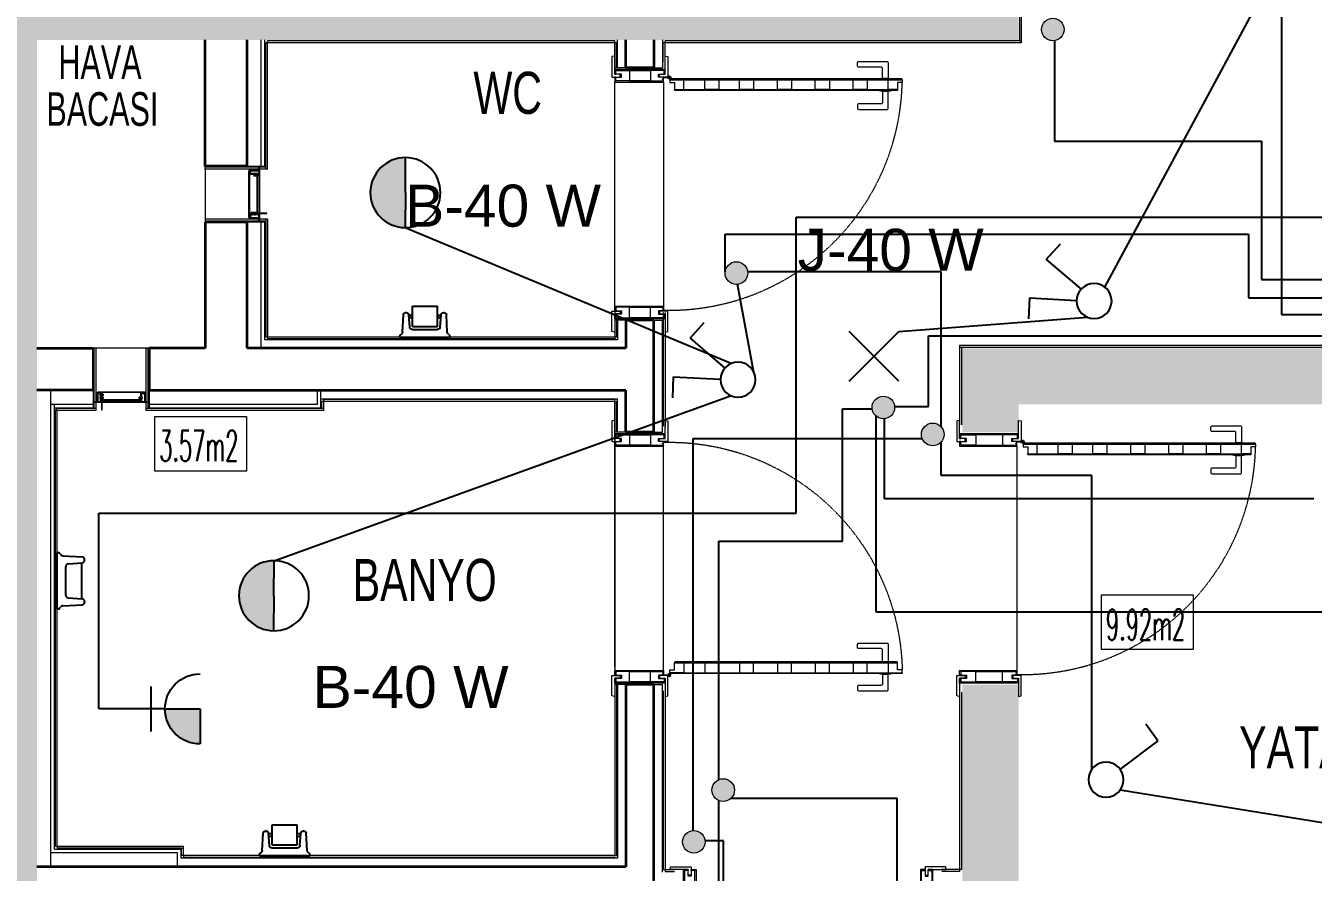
# Model space of a CAD drawing. Header units: millimetres. Extents: x -4402 to 30102, y 1696 to 6551.
# Drawn here: x 17956.3 to 18415.4, y 3978 to 4280.1 of the extents above; entities that cross this region are included whole.
import ezdxf

# ---------------------------------------------------------------- set-up
doc = ezdxf.new("R2010")
doc.units = ezdxf.units.MM
doc.linetypes.add('HIDDEN', pattern=[0.375, 0.25, -0.125])
for name, color, linetype, lineweight in [('ARMATUR', 1, 'Continuous', 20), ('D', 4, 'Continuous', 35), ('HA', 8, 'Continuous', 20), ('I', 3, 'Continuous', 18), ('KP', 1, 'Continuous', 20), ('MH', 20, 'Continuous', 20), ('P', 1, 'Continuous', 20), ('S', 6, 'Continuous', 20), ('TF', 1, 'Continuous', 20), ('YA', 3, 'Continuous', 13), ('YYM', 20, 'Continuous', 18)]:
    doc.layers.add(name, color=color, linetype=linetype, lineweight=lineweight)
for name, color, linetype in [('BOYA', 253, 'Continuous'), ('ELEKTRİK YAZI', 2, 'Continuous'), ('LİNYE', 4, 'Continuous'), ('SEMBOL', 1, 'Continuous'), ('VTCONT', 1, 'Continuous')]:
    doc.layers.add(name, color=color, linetype=linetype)
doc.layers.get('TF').off()
doc.styles.add('1', font='arial.ttf', dxfattribs={"height": 18})
doc.styles.add('SIMPLEX', font='SIMPLEX.SHX', dxfattribs={"width": 0.65, "height": 10})
doc.styles.get("Standard").update_dxf_attribs({"font": 'arial.ttf'})

# ---------------------------------------------------------------- blocks, each defined once
blk = doc.blocks.new('KP-90-3')
at = {"layer": 'KP'}
for p, q in [((9.67, -3.4), (12.18, -3.4)), ((11.5, -4.05), (11.5, -2.72)), ((86.8, -3.83), (90.3, -3.83)), ((87.55, -3.68), (89.55, -3.68)), ((86.8, -8.11), (90.3, -8.11)), ((87.55, -8.26), (89.55, -8.26))]:
    blk.add_line(p, q, dxfattribs=at)
at = {"layer": 'KP', "ltscale": 3}
blk.add_line((9.38, -5), (9.38, -85), dxfattribs=at)
at = {"layer": 'KP', "color": 1, "ltscale": 3}
for points in [[(-11, -3.25), (-9.1, -3.25, 0.414214), (-9, -3.15), (-9, -2.35, 0.414214), (-9.1, -2.25), (-10.9, -2.25, -0.414214), (-11, -2.15), (-11, 4.14, 0.453592), (-11.11, 4.23), (-11.91, 4.06, 0.375902), (-12, 3.96), (-12, -3.15, 0.414214), (-11.9, -3.25), (-11, -3.25)], [(10, -3.25), (8.1, -3.25, -0.414214), (8, -3.15), (8, -2.35, -0.414214), (8.1, -2.25), (9.9, -2.25, 0.414214), (10, -2.15), (10, 4.14, -0.453592), (10.11, 4.23), (10.91, 4.06, -0.375902), (11, 3.96), (11, -3.15, -0.414214), (10.9, -3.25), (10, -3.25)], [(-11, -86.75), (-9.1, -86.75, -0.414214), (-9, -86.85), (-9, -87.65, -0.414214), (-9.1, -87.75), (-10.9, -87.75, 0.414214), (-11, -87.85), (-11, -94.14, -0.453592), (-11.11, -94.23), (-11.91, -94.06, -0.375902), (-12, -93.96), (-12, -86.85, -0.414214), (-11.9, -86.75), (-11, -86.75)], [(10, -86.75), (8.1, -86.75, 0.414214), (8, -86.85), (8, -87.65, 0.414214), (8.1, -87.75), (9.9, -87.75, -0.414214), (10, -87.85), (10, -94.14, 0.453592), (10.11, -94.23), (10.91, -94.06, 0.375902), (11, -93.96), (11, -86.85, 0.414214), (10.9, -86.75), (10, -86.75)]]:
    blk.add_lwpolyline(points, format="xyb", dxfattribs=at)
at = {"layer": 'KP'}
for points in [[(87.55, -3.68), (87.55, -0.2, 0.414214), (87.05, 0.3), (79.05, 0.3, -0.414214), (78.55, 0.8), (78.55, 1.79, -0.410092), (79.05, 2.3), (89.05, 2.3, -0.414214), (89.55, 1.8), (89.55, -3.68)], [(90.75, -3.9), (90.75, -3.88, 0.414214), (90.7, -3.83), (86.4, -3.83, 0.414214), (86.35, -3.88), (86.35, -3.9)], [(87.55, -8.26), (87.55, -12.3, -0.414214), (87.05, -12.8), (79.05, -12.8, 0.414214), (78.55, -13.3), (78.55, -14.29, 0.410092), (79.05, -14.8), (89.05, -14.8, 0.414214), (89.55, -14.3), (89.55, -8.26)], [(90.75, -8.04), (90.75, -8.06, -0.414214), (90.7, -8.11), (86.4, -8.11, -0.414214), (86.35, -8.06), (86.35, -8.04)]]:
    blk.add_lwpolyline(points, format="xyb", dxfattribs=at)
at = {"layer": 'KP', "ltscale": 3}
for points in [[(9.6, -2.2), (10, -2.2), (10, -0.5), (-11, -0.5), (-11, -2.2), (-10.6, -2.2)], [(-10.6, -3.3), (-11, -3.3), (-11, -5), (9.38, -5), (9.38, -4.6)], [(-10.6, -2.2), (-10.6, -0.9), (-5.25, -0.9), (-5.25, -4.6), (-10.6, -4.6), (-10.6, -4.1), (-10.6, -4.1), (-10.6, -3.9), (-10.6, -3.9), (-10.6, -3.3), (-8.6, -3.3), (-8.6, -2.2), (-10.6, -2.2)], [(4.25, -0.9), (-5.25, -0.9), (-5.25, -4.6), (4.25, -4.6)], [(9.6, -2.2), (9.6, -0.9), (4.25, -0.9), (4.25, -4.6), (9.38, -4.6), (9.38, -4.1), (9.08, -4.1), (9.08, -3.9), (9.38, -3.9), (9.38, -3.3), (7.6, -3.3), (7.6, -2.2), (9.6, -2.2)], [(11.65, -4.22), (11.65, -5.22), (13.3, -5.22), (13.3, -7.72), (16.65, -7.72), (16.65, -4.22), (11.65, -4.22), (11.65, -5.22)], [(94.55, -4.22), (94.55, -5.22), (92.9, -5.22), (92.9, -7.72), (89.55, -7.72), (89.55, -4.22), (94.55, -4.22), (94.55, -5.22)], [(-10.6, -86.7), (-11, -86.7), (-11, -85), (9.38, -85), (9.38, -85.4)], [(-10.6, -87.8), (-10.6, -89.1), (-5.25, -89.1), (-5.25, -85.4), (-10.6, -85.4), (-10.6, -85.9), (-10.6, -85.9), (-10.6, -86.1), (-10.6, -86.1), (-10.6, -86.7), (-8.6, -86.7), (-8.6, -87.8), (-10.6, -87.8)], [(4.25, -89.1), (-5.25, -89.1), (-5.25, -85.4), (4.25, -85.4)], [(9.6, -87.8), (9.6, -89.1), (4.25, -89.1), (4.25, -85.4), (9.38, -85.4), (9.38, -85.9), (9.08, -85.9), (9.08, -86.1), (9.38, -86.1), (9.38, -86.7), (7.6, -86.7), (7.6, -87.8), (9.6, -87.8)], [(9.6, -87.8), (10, -87.8), (10, -89.5), (-11, -89.5), (-11, -87.8), (-10.6, -87.8)]]:
    blk.add_lwpolyline(points, dxfattribs=at)
for points in [[(94.55, -4.22), (94.55, -4.1, 0.414214), (94.35, -3.9), (11.9, -3.9, 0.414214), (11.65, -4.15), (11.65, -4.22)], [(92.9, -7.72), (92.9, -7.84, -0.414214), (92.7, -8.04), (13.55, -8.04, -0.414214), (13.3, -7.79), (13.3, -7.72)]]:
    blk.add_lwpolyline(points, format="xyb", close=True, dxfattribs=at)
for points in [[(24.15, -4.22), (29.15, -4.22), (29.15, -7.72), (24.15, -7.72)], [(36.55, -4.22), (41.55, -4.22), (41.55, -7.72), (36.55, -7.72)], [(50.05, -4.22), (55.05, -4.22), (55.05, -7.72), (50.05, -7.72)], [(63.55, -4.22), (68.55, -4.22), (68.55, -7.72), (63.55, -7.72)], [(77.05, -4.22), (82.05, -4.22), (82.05, -7.72), (77.05, -7.72)]]:
    blk.add_lwpolyline(points, close=True, dxfattribs=at)
at = {"layer": 'KP'}
for points in [[(87.55, -3.68), (87.25, -3.83)], [(89.55, -3.68), (89.85, -3.83)], [(87.55, -8.26), (87.25, -8.11)], [(89.55, -8.26), (89.85, -8.11)]]:
    blk.add_lwpolyline(points, dxfattribs=at)
for radius in [0.5, 0.42]:
    blk.add_circle((11.5, -3.4), radius, dxfattribs=at)
at = {"layer": 'KP', "color": 8, "linetype": 'HIDDEN', "ltscale": 0.5}
blk.add_arc((11.5, -3.4), 83.05, 268.5373, 358.7443, dxfattribs=at)
blk = doc.blocks.new('KW901')
at = {"layer": 'KP', "ltscale": 3}
for p, q in [((-85, 8), (-5, 8)), ((-5, -9.38), (-85, -9.38))]:
    blk.add_line(p, q, dxfattribs=at)
at = {"layer": 'KP'}
for p, q in [((-4.05, -11.5), (-2.72, -11.5)), ((-3.4, -9.67), (-3.4, -12.18)), ((-8.11, -86.8), (-8.11, -90.3)), ((-3.83, -86.8), (-3.83, -90.3)), ((-8.26, -87.55), (-8.26, -89.55)), ((-3.68, -87.55), (-3.68, -89.55))]:
    blk.add_line(p, q, dxfattribs=at)
at = {"layer": 'KP', "color": 1, "ltscale": 3}
for points in [[(-86.75, 8), (-86.75, 6.1, -0.414214), (-86.85, 6), (-87.65, 6, -0.414214), (-87.75, 6.1), (-87.75, 7.9, 0.414214), (-87.85, 8), (-94.14, 8, -0.453592), (-94.23, 8.11), (-94.06, 8.91, -0.375902), (-93.96, 9), (-86.85, 9, -0.414214), (-86.75, 8.9), (-86.75, 8)], [(-3.25, 8), (-3.25, 6.1, 0.414214), (-3.15, 6), (-2.35, 6, 0.414214), (-2.25, 6.1), (-2.25, 7.9, -0.414214), (-2.15, 8), (4.14, 8, 0.453592), (4.23, 8.11), (4.06, 8.91, 0.375902), (3.96, 9), (-3.15, 9, 0.414214), (-3.25, 8.9), (-3.25, 8)], [(-86.75, -10), (-86.75, -8.1, 0.414214), (-86.85, -8), (-87.65, -8, 0.414214), (-87.75, -8.1), (-87.75, -9.9, -0.414214), (-87.85, -10), (-94.14, -10, 0.453592), (-94.23, -10.11), (-94.06, -10.91, 0.375902), (-93.96, -11), (-86.85, -11, 0.414214), (-86.75, -10.9), (-86.75, -10)], [(-3.25, -10), (-3.25, -8.1, -0.414214), (-3.15, -8), (-2.35, -8, -0.414214), (-2.25, -8.1), (-2.25, -9.9, 0.414214), (-2.15, -10), (4.14, -10, -0.453592), (4.23, -10.11), (4.06, -10.91, -0.375902), (3.96, -11), (-3.15, -11, -0.414214), (-3.25, -10.9), (-3.25, -10)]]:
    blk.add_lwpolyline(points, format="xyb", dxfattribs=at)
at = {"layer": 'KP', "ltscale": 3}
for points in [[(-87.8, -9.6), (-87.8, -10), (-89.5, -10), (-89.5, 8), (-87.8, 8), (-87.8, 7.6)], [(-87.8, 7.6), (-89.1, 7.6), (-89.1, -4.75), (-85.4, -4.75), (-85.4, 7.6), (-85.9, 7.6), (-85.9, 7.6), (-86.1, 7.6), (-86.1, 7.6), (-86.7, 7.6), (-86.7, 5.6), (-87.8, 5.6), (-87.8, 7.6)], [(-86.7, 7.6), (-86.7, 8), (-85, 8), (-85, -9.38), (-85.4, -9.38)], [(-3.3, 7.6), (-3.3, 8), (-5, 8), (-5, -9.38), (-4.6, -9.38)], [(-2.2, 7.6), (-0.9, 7.6), (-0.9, -4.75), (-4.6, -4.75), (-4.6, 7.6), (-4.1, 7.6), (-4.1, 7.6), (-3.9, 7.6), (-3.9, 7.6), (-3.3, 7.6), (-3.3, 5.6), (-2.2, 5.6), (-2.2, 7.6)], [(-2.2, -9.6), (-2.2, -10), (-0.5, -10), (-0.5, 8), (-2.2, 8), (-2.2, 7.6)], [(-87.8, -9.6), (-89.1, -9.6), (-89.1, 2.75), (-85.4, 2.75), (-85.4, -9.38), (-85.9, -9.38), (-85.9, -9.08), (-86.1, -9.08), (-86.1, -9.38), (-86.7, -9.38), (-86.7, -7.6), (-87.8, -7.6), (-87.8, -9.6)], [(-89.1, 2.75), (-89.1, -4.75), (-85.4, -4.75), (-85.4, 2.75)], [(-2.2, -9.6), (-0.9, -9.6), (-0.9, 2.75), (-4.6, 2.75), (-4.6, -9.38), (-4.1, -9.38), (-4.1, -9.08), (-3.9, -9.08), (-3.9, -9.38), (-3.3, -9.38), (-3.3, -7.6), (-2.2, -7.6), (-2.2, -9.6)], [(-0.9, 2.75), (-0.9, -4.75), (-4.6, -4.75), (-4.6, 2.75)], [(-4.22, -11.65), (-5.22, -11.65), (-5.22, -13.3), (-7.72, -13.3), (-7.72, -16.65), (-4.22, -16.65), (-4.22, -11.65), (-5.22, -11.65)], [(-4.22, -94.55), (-5.22, -94.55), (-5.22, -92.9), (-7.72, -92.9), (-7.72, -89.55), (-4.22, -89.55), (-4.22, -94.55), (-5.22, -94.55)]]:
    blk.add_lwpolyline(points, dxfattribs=at)
for points in [[(-7.72, -92.9), (-7.84, -92.9, -0.414214), (-8.04, -92.7), (-8.04, -13.55, -0.414214), (-7.79, -13.3), (-7.72, -13.3)], [(-4.22, -94.55), (-4.1, -94.55, 0.414214), (-3.9, -94.35), (-3.9, -11.9, 0.414214), (-4.15, -11.65), (-4.22, -11.65)]]:
    blk.add_lwpolyline(points, format="xyb", close=True, dxfattribs=at)
for points in [[(-4.22, -24.15), (-4.22, -29.15), (-7.72, -29.15), (-7.72, -24.15)], [(-4.22, -36.55), (-4.22, -41.55), (-7.72, -41.55), (-7.72, -36.55)], [(-4.22, -50.05), (-4.22, -55.05), (-7.72, -55.05), (-7.72, -50.05)], [(-4.22, -63.55), (-4.22, -68.55), (-7.72, -68.55), (-7.72, -63.55)], [(-4.22, -77.05), (-4.22, -82.05), (-7.72, -82.05), (-7.72, -77.05)]]:
    blk.add_lwpolyline(points, close=True, dxfattribs=at)
at = {"layer": 'KP'}
for points in [[(-8.26, -87.55), (-12.3, -87.55, -0.414214), (-12.8, -87.05), (-12.8, -79.05, 0.414214), (-13.3, -78.55), (-14.29, -78.55, 0.410092), (-14.8, -79.05), (-14.8, -89.05, 0.414214), (-14.3, -89.55), (-8.26, -89.55)], [(-3.68, -87.55), (-0.2, -87.55, 0.414214), (0.3, -87.05), (0.3, -79.05, -0.414214), (0.8, -78.55), (1.79, -78.55, -0.410092), (2.3, -79.05), (2.3, -89.05, -0.414214), (1.8, -89.55), (-3.68, -89.55)], [(-8.04, -90.75), (-8.06, -90.75, -0.414214), (-8.11, -90.7), (-8.11, -86.4, -0.414214), (-8.06, -86.35), (-8.04, -86.35)], [(-3.9, -90.75), (-3.88, -90.75, 0.414214), (-3.83, -90.7), (-3.83, -86.4, 0.414214), (-3.88, -86.35), (-3.9, -86.35)]]:
    blk.add_lwpolyline(points, format="xyb", dxfattribs=at)
for points in [[(-8.26, -87.55), (-8.11, -87.25)], [(-8.26, -89.55), (-8.11, -89.85)], [(-3.68, -87.55), (-3.83, -87.25)], [(-3.68, -89.55), (-3.83, -89.85)]]:
    blk.add_lwpolyline(points, dxfattribs=at)
for radius in [0.5, 0.42]:
    blk.add_circle((-3.4, -11.5), radius, dxfattribs=at)
at = {"layer": 'KP', "color": 8, "linetype": 'HIDDEN', "ltscale": 0.5}
blk.add_arc((-3.4, -11.5), 83.05, 178.5373, 268.7443, dxfattribs=at)
blk = doc.blocks.new('KAGITLIK PL 1')
at = {"layer": 'ARMATUR', "linetype": 'Continuous'}
blk.add_line((2.09, 0), (-2.12, 0), dxfattribs=at)
at = {"layer": 'VTCONT'}
for p, q in [((-8.94, 0), (8.94, 0)), ((8.94, -0.2), (8.94, 0)), ((-8.01, -1.72), (-7.68, -7.9)), ((-5.44, -3.51), (-5.77, -7.9)), ((-4.55, -2.69), (4.53, -2.69)), ((-4.49, -3.8), (-4.49, -10.96)), ((-4.49, -3.8), (4.46, -3.8)), ((4.46, -3.8), (4.46, -10.96)), ((5.42, -3.51), (5.74, -7.9)), ((7.98, -1.72), (7.66, -7.9)), ((-6.66, -8.73), (-6.79, -8.73)), ((-5.76, -7.83), (-4.49, -7.83)), ((-5.7, -6.94), (-4.49, -6.94)), ((4.46, -6.94), (5.67, -6.94)), ((4.46, -7.83), (5.74, -7.83)), ((6.64, -8.73), (6.76, -8.73)), ((-4.49, -10.96), (4.46, -10.96))]:
    blk.add_line(p, q, dxfattribs=at)
for centre, start, end in [((-8.07, -0.2), 166.7807, 242.3329), ((-8.9, -1.79), 4.2364, 62.3329), ((-4.55, -3.58), 90, 175.7636), ((4.53, -3.58), 4.2364, 90), ((8.87, -1.79), 117.6671, 175.7636), ((8.04, -0.2), 297.6671, 0), ((-6.79, -7.83), 184.2364, 270), ((-6.66, -7.83), 270, 355.7636), ((6.64, -7.83), 184.2364, 270), ((6.76, -7.83), 270, 355.7636)]:
    blk.add_arc(centre, 0.895, start, end, dxfattribs=at)
blk = doc.blocks.new('KPO90-1')
at = {"layer": 'KP', "ltscale": 3}
blk.add_line((-5, -7.38), (-85, -7.38), dxfattribs=at)
at = {"layer": 'KP'}
for p, q in [((-3.4, -7.67), (-3.4, -10.18)), ((-4.05, -9.5), (-2.72, -9.5)), ((-8.26, -85.55), (-8.26, -87.55)), ((-8.11, -84.8), (-8.11, -88.3)), ((-3.83, -84.8), (-3.83, -88.3)), ((-3.68, -85.55), (-3.68, -87.55))]:
    blk.add_line(p, q, dxfattribs=at)
at = {"layer": 'KP', "color": 1, "ltscale": 3}
for points in [[(-86.75, 9), (-86.75, 7.1, -0.414214), (-86.85, 7), (-87.65, 7, -0.414214), (-87.75, 7.1), (-87.75, 8.9, 0.414214), (-87.85, 9), (-94.14, 9, -0.453592), (-94.23, 9.11), (-94.06, 9.91, -0.375902), (-93.96, 10), (-86.85, 10, -0.414214), (-86.75, 9.9), (-86.75, 9)], [(-3.25, 9), (-3.25, 7.1, 0.414214), (-3.15, 7), (-2.35, 7, 0.414214), (-2.25, 7.1), (-2.25, 8.9, -0.414214), (-2.15, 9), (4.14, 9, 0.453592), (4.23, 9.11), (4.06, 9.91, 0.375902), (3.96, 10), (-3.15, 10, 0.414214), (-3.25, 9.9), (-3.25, 9)], [(-86.75, -8), (-86.75, -6.1, 0.414214), (-86.85, -6), (-87.65, -6, 0.414214), (-87.75, -6.1), (-87.75, -7.9, -0.414214), (-87.85, -8), (-94.14, -8, 0.453592), (-94.23, -8.11), (-94.06, -8.91, 0.375902), (-93.96, -9), (-86.85, -9, 0.414214), (-86.75, -8.9), (-86.75, -8)], [(-3.25, -8), (-3.25, -6.1, -0.414214), (-3.15, -6), (-2.35, -6, -0.414214), (-2.25, -6.1), (-2.25, -7.9, 0.414214), (-2.15, -8), (4.14, -8, -0.453592), (4.23, -8.11), (4.06, -8.91, -0.375902), (3.96, -9), (-3.15, -9, -0.414214), (-3.25, -8.9), (-3.25, -8)]]:
    blk.add_lwpolyline(points, format="xyb", dxfattribs=at)
at = {"layer": 'KP', "ltscale": 3}
for points in [[(-87.8, -7.6), (-87.8, -8), (-89.5, -8), (-89.5, 9), (-87.8, 9), (-87.8, 8.6)], [(-87.8, 8.6), (-89.1, 8.6), (-89.1, -2.75), (-85.4, -2.75), (-85.4, 8.6), (-85.9, 8.6), (-85.9, 8.6), (-86.1, 8.6), (-86.1, 8.6), (-86.7, 8.6), (-86.7, 6.6), (-87.8, 6.6), (-87.8, 8.6)], [(-86.7, 8.6), (-86.7, 9), (-85, 9), (-85, -7.38), (-85.4, -7.38)], [(-3.3, 8.6), (-3.3, 9), (-5, 9), (-5, -7.38), (-4.6, -7.38)], [(-2.2, 8.6), (-0.9, 8.6), (-0.9, -2.75), (-4.6, -2.75), (-4.6, 8.6), (-4.1, 8.6), (-4.1, 8.6), (-3.9, 8.6), (-3.9, 8.6), (-3.3, 8.6), (-3.3, 6.6), (-2.2, 6.6), (-2.2, 8.6)], [(-2.2, -7.6), (-2.2, -8), (-0.5, -8), (-0.5, 9), (-2.2, 9), (-2.2, 8.6)], [(-87.8, -7.6), (-89.1, -7.6), (-89.1, 3.75), (-85.4, 3.75), (-85.4, -7.38), (-85.9, -7.38), (-85.9, -7.08), (-86.1, -7.08), (-86.1, -7.38), (-86.7, -7.38), (-86.7, -5.6), (-87.8, -5.6), (-87.8, -7.6)], [(-89.1, 3.75), (-89.1, -2.75), (-85.4, -2.75), (-85.4, 3.75)], [(-2.2, -7.6), (-0.9, -7.6), (-0.9, 3.75), (-4.6, 3.75), (-4.6, -7.38), (-4.1, -7.38), (-4.1, -7.08), (-3.9, -7.08), (-3.9, -7.38), (-3.3, -7.38), (-3.3, -5.6), (-2.2, -5.6), (-2.2, -7.6)], [(-0.9, 3.75), (-0.9, -2.75), (-4.6, -2.75), (-4.6, 3.75)], [(-4.22, -9.65), (-5.22, -9.65), (-5.22, -11.3), (-7.72, -11.3), (-7.72, -14.65), (-4.22, -14.65), (-4.22, -9.65), (-5.22, -9.65)], [(-4.22, -92.55), (-5.22, -92.55), (-5.22, -90.9), (-7.72, -90.9), (-7.72, -87.55), (-4.22, -87.55), (-4.22, -92.55), (-5.22, -92.55)]]:
    blk.add_lwpolyline(points, dxfattribs=at)
for points in [[(-7.72, -90.9), (-7.84, -90.9, -0.414214), (-8.04, -90.7), (-8.04, -11.55, -0.414214), (-7.79, -11.3), (-7.72, -11.3)], [(-4.22, -92.55), (-4.1, -92.55, 0.414214), (-3.9, -92.35), (-3.9, -9.9, 0.414214), (-4.15, -9.65), (-4.22, -9.65)]]:
    blk.add_lwpolyline(points, format="xyb", close=True, dxfattribs=at)
for points in [[(-4.22, -22.15), (-4.22, -27.15), (-7.72, -27.15), (-7.72, -22.15)], [(-4.22, -34.55), (-4.22, -39.55), (-7.72, -39.55), (-7.72, -34.55)], [(-4.22, -48.05), (-4.22, -53.05), (-7.72, -53.05), (-7.72, -48.05)], [(-4.22, -61.55), (-4.22, -66.55), (-7.72, -66.55), (-7.72, -61.55)], [(-4.22, -75.05), (-4.22, -80.05), (-7.72, -80.05), (-7.72, -75.05)]]:
    blk.add_lwpolyline(points, close=True, dxfattribs=at)
at = {"layer": 'KP'}
for points in [[(-8.26, -85.55), (-12.3, -85.55, -0.414214), (-12.8, -85.05), (-12.8, -77.05, 0.414214), (-13.3, -76.55), (-14.29, -76.55, 0.410092), (-14.8, -77.05), (-14.8, -87.05, 0.414214), (-14.3, -87.55), (-8.26, -87.55)], [(-3.68, -85.55), (-0.2, -85.55, 0.414214), (0.3, -85.05), (0.3, -77.05, -0.414214), (0.8, -76.55), (1.79, -76.55, -0.410092), (2.3, -77.05), (2.3, -87.05, -0.414214), (1.8, -87.55), (-3.68, -87.55)], [(-8.04, -88.75), (-8.06, -88.75, -0.414214), (-8.11, -88.7), (-8.11, -84.4, -0.414214), (-8.06, -84.35), (-8.04, -84.35)], [(-3.9, -88.75), (-3.88, -88.75, 0.414214), (-3.83, -88.7), (-3.83, -84.4, 0.414214), (-3.88, -84.35), (-3.9, -84.35)]]:
    blk.add_lwpolyline(points, format="xyb", dxfattribs=at)
for points in [[(-8.26, -85.55), (-8.11, -85.25)], [(-3.68, -85.55), (-3.83, -85.25)], [(-8.26, -87.55), (-8.11, -87.85)], [(-3.68, -87.55), (-3.83, -87.85)]]:
    blk.add_lwpolyline(points, dxfattribs=at)
for radius in [0.5, 0.42]:
    blk.add_circle((-3.4, -9.5), radius, dxfattribs=at)
at = {"layer": 'KP', "color": 8, "linetype": 'HIDDEN', "ltscale": 0.5}
blk.add_arc((-3.4, -9.5), 83.05, 178.5373, 268.7443, dxfattribs=at)
blk = doc.blocks.new('WC-1')
at = {"layer": 'P'}
for p, q in [((4.4, -1.45), (4.4, -0.85)), ((4.4, -2.95), (4.4, -17.05))]:
    blk.add_line(p, q, dxfattribs=at)
at = {"layer": 'P', "color": 8}
for points in [[(0.8, -18.35), (0.6, -18.35), (0.6, -1.65), (0.8, -1.65)], [(2.88, -3.43), (2.96, -3.43), (2.96, -3.56), (2.5, -3.56), (2.5, -3.43), (2.56, -3.43), (2.56, -2.65), (2.5, -2.65), (2.5, -2.52), (2.96, -2.52), (2.96, -2.65), (2.88, -2.65)], [(7, -16.98), (7, -16.8), (1.33, -16.8), (1.33, -16.98)], [(1.81, -17.35), (1.89, -17.35), (1.89, -17.48), (1.43, -17.48), (1.43, -17.35), (1.5, -17.35), (1.5, -16.57), (1.43, -16.57), (1.43, -16.44), (1.89, -16.44), (1.89, -16.57), (1.81, -16.57)], [(2.88, -17.35), (2.96, -17.35), (2.96, -17.48), (2.5, -17.48), (2.5, -17.35), (2.56, -17.35), (2.56, -16.57), (2.5, -16.57), (2.5, -16.44), (2.96, -16.44), (2.96, -16.57), (2.88, -16.57)]]:
    blk.add_lwpolyline(points, close=True, dxfattribs=at)
at = {"layer": 'P'}
for points in [[(4.4, 0), (4.4, -2.95), (0.8, -2.95), (0.8, -1.35), (4.1, -1.35), (4.1, 0)], [(1.1, -1.65), (4.1, -1.65), (4.1, -2.65), (1.1, -2.65)], [(3.6, -3.25), (2.33, -3.25), (2.33, -3.43), (3.39, -3.43), (3.39, -16.57), (1.33, -16.57), (1.33, -16.75), (3.6, -16.75)], [(1.1, -18.35), (4.1, -18.35), (4.1, -17.35), (1.1, -17.35)]]:
    blk.add_lwpolyline(points, close=True, dxfattribs=at)
at = {"layer": 'P', "color": 8}
blk.add_lwpolyline([(3.67, -3.25), (4.06, -3.25), (4.06, -16.75), (3.67, -16.75)], dxfattribs=at)
at = {"layer": 'P'}
blk.add_lwpolyline([(4.1, -20), (4.1, -18.65), (0.8, -18.65), (0.8, -17.05), (4.4, -17.05), (4.4, -20), (4.1, -20)], dxfattribs=at)
blk = doc.blocks.new('SABUNLUK PL 1')
at = {"layer": 'VTCONT'}
for p, q in [((-9.99, -0.23), (-9.99, 0)), ((-9.99, 0), (9.99, 0)), ((10.01, -0.23), (10.01, 0)), ((-8.92, -1.93), (-8.56, -8.82)), ((-6.06, -3.93), (-6.42, -8.82)), ((-5.06, -3), (5.08, -3)), ((6.08, -3.93), (6.44, -8.82)), ((8.94, -1.93), (8.58, -8.82)), ((-6.41, -8.75), (6.44, -8.75)), ((-7.42, -9.75), (-7.56, -9.75)), ((7.44, -9.75), (7.58, -9.75))]:
    blk.add_line(p, q, dxfattribs=at)
for centre, start, end in [((-8.99, -0.23), 180, 242.3329), ((-9.92, -2), 4.2364, 62.3329), ((-5.06, -4), 90, 175.7636), ((5.08, -4), 4.2364, 90), ((9.94, -2), 117.6671, 175.7636), ((9.01, -0.23), 297.6671, 0), ((-7.56, -8.75), 184.2364, 270), ((-7.42, -8.75), 270, 355.7636), ((7.44, -8.75), 184.2364, 270), ((7.58, -8.75), 270, 355.7636)]:
    blk.add_arc(centre, 1, start, end, dxfattribs=at)
blk = doc.blocks.new('Armatür_Lamba')
at = {"layer": 'SEMBOL'}
for p, q in [((8.84, -8.84), (-8.84, 8.84)), ((-8.84, -8.84), (8.84, 8.84))]:
    blk.add_line(p, q, dxfattribs=at)
blk = doc.blocks.new('Armatür_Etanj')
at = {"layer": 'SEMBOL'}
h = blk.add_hatch(color=256, dxfattribs=at)
edge = h.paths.add_edge_path()
edge.add_arc((0, 0), 12.5, 89.5619, 269.5619)
edge.add_line((-0.1, -12.5), (0, 0))
edge.add_line((0, 0), (0.1, 12.5))
for q in [(0.1, 12.5), (-0.1, -12.5)]:
    blk.add_line((0, 0), q, dxfattribs=at)
for start, end in [(89.5619, 269.5619), (269.5619, 89.5619)]:
    blk.add_arc((0, 0), 12.5, start, end, dxfattribs=at)
blk = doc.blocks.new('Priz_Topraklı etanj')
at = {"layer": 'SEMBOL'}
h = blk.add_hatch(color=256, dxfattribs=at)
edge = h.paths.add_edge_path()
edge.add_line((0, 0), (0, 12.5))
edge.add_line((0, 12.5), (-12.5, 12.5))
edge.add_arc((0, 12.5), 12.5, 180, 270)
for p, q in [((0, 12.5), (-12.5, 12.5)), ((0, 0), (0, 12.5)), ((8, -5), (-8, -5))]:
    blk.add_line(p, q, dxfattribs=at)
for start, end in [(180, 270), (270, 0)]:
    blk.add_arc((0, 12.5), 12.5, start, end, dxfattribs=at)
blk = doc.blocks.new('Anahtar_Adi')
at = {"layer": 'SEMBOL'}
for q in [(0.03, 6.25), (7.66, 23.11)]:
    blk.add_line((0.29, 23.14), q, dxfattribs=at)
blk.add_circle((0, 0), 6.25, dxfattribs=at)
blk = doc.blocks.new('Anahtar_Komutatör')
at = {"layer": 'SEMBOL'}
for p, q in [((-6.68, 21.62), (-13.82, 19.31)), ((-6.68, 21.62), (-1.93, 5.95)), ((8.37, 21.56), (2.35, 5.79)), ((8.37, 21.56), (15.32, 18.75))]:
    blk.add_line(p, q, dxfattribs=at)
blk.add_circle((0, 0), 6.25, dxfattribs=at)
blk = doc.blocks.new('Buat_Daire')
at = {"layer": 'SEMBOL', "lineweight": 20}
h = blk.add_hatch(color=256, dxfattribs=at)
edge = h.paths.add_edge_path()
edge.add_arc((0, 0), 4.03, 0, 360)
blk.add_circle((0, 0), 4.03, dxfattribs=at)

msp = doc.modelspace()

# ---------------------------------------------------------------- hatches: boundary and pattern name
at = {"layer": 'BOYA', "linetype": 'Continuous'}
for points in [[(17960.32, 4274.98), (18310.32, 4274.98), (18310.32, 4294.98), (18310.32, 4299.98), (18290.32, 4299.98), (18290.32, 4294.98), (17960.32, 4294.98), (17960.32, 4844.98), (17940.32, 4844.98), (17940.32, 3624.98), (17960.32, 3624.98)], [(18640.32, 4164.98), (18570.32, 4164.98), (18570.32, 4234.98), (18550.32, 4234.98), (18550.32, 4164.98), (18290.32, 4164.98), (18290.32, 4134.98), (18310.32, 4134.98), (18310.32, 4144.98), (18620.32, 4144.98), (18620.32, 3784.98), (18640.32, 3784.98)], [(18310.32, 4044.98), (18290.32, 4044.98), (18290.32, 3624.98), (18310.32, 3624.98)]]:
    msp.add_hatch(color=256, dxfattribs=at).paths.add_polyline_path(points)

# ---------------------------------------------------------------- linework, layer by layer
at = {"color": 9, "true_color": 0xd19cc7}
for p, q in [((18415.27, 4324.86), (18341.04, 4186.82)), ((18323.19, 4274.71), (18323.19, 4238.83)), ((18323.19, 4238.83), (18396.95, 4238.83)), ((18396.95, 4238.83), (18396.95, 4189.46)), ((18091.59, 4208.01), (18208.07, 4159.56)), ((18205.71, 4192.27), (18205.71, 4205.7)), ((18205.71, 4205.7), (18392.39, 4205.7)), ((18392.39, 4205.7), (18392.39, 4182.96)), ((18282.71, 4192.27), (18213.73, 4192.27)), ((18282.71, 4136.95), (18282.71, 4192.27)), ((18216, 4156.27), (18210.11, 4187.79)), ((18396.95, 4189.46), (18523.19, 4189.46)), ((18392.39, 4182.96), (18523.19, 4182.96)), ((18267.64, 4170.91), (18334.96, 4176.02)), ((18044.92, 4089.17), (18207.66, 4148.05)), ((18194.31, 3992.85), (18194.31, 4132.78)), ((18194.31, 4132.78), (18275.97, 4132.78)), ((18282.71, 4119.6), (18282.71, 4131.53)), ((18336.5, 4119.6), (18282.71, 4119.6)), ((18336.5, 4014.72), (18336.5, 4119.6)), ((18481.53, 3985.47), (18346.56, 4007.3)), ((18205.09, 3989.23), (18198.54, 3989.23)), ((18205.09, 3930.8), (18205.09, 3989.23))]:
    msp.add_line(p, q, dxfattribs=at)
for p, q in [((18404.08, 4300.32), (18404.08, 4177)), ((18230.98, 4106.12), (18230.98, 4211.73)), ((18230.98, 4211.73), (18523.19, 4211.73)), ((18404.08, 4177), (18523.19, 4177)), ((18278.28, 4144.14), (18278.28, 4169.36)), ((18278.28, 4169.36), (18523.19, 4169.36)), ((18247.52, 4096.19), (18247.52, 4143.36)), ((18247.52, 4143.36), (18258.12, 4143.36)), ((18266.15, 4144.14), (18278.28, 4144.14)), ((18259.57, 4070.84), (18259.57, 4140.72)), ((18262.48, 4111.2), (18262.48, 4139.82)), ((18415.57, 4111.2), (18262.48, 4111.2)), ((17982.34, 4036.26), (17982.34, 4106.12)), ((17982.34, 4106.12), (18230.98, 4106.12)), ((18203.5, 4011.05), (18203.5, 4096.19)), ((18203.5, 4096.19), (18247.52, 4096.19)), ((18606.56, 4070.84), (18259.57, 4070.84)), ((18203.5, 3958.26), (18203.5, 4003.59)), ((18267.09, 4004.35), (18207.77, 4004.35)), ((18267.09, 3773.33), (18267.09, 4004.35))]:
    msp.add_line(p, q)
at = {"layer": 'D'}
for p, q in [((18020.32, 4229.98), (18020.32, 4274.98)), ((18035.32, 4229.98), (18035.32, 4274.98)), ((18170.32, 4264.98), (18170.32, 4274.98)), ((18180.32, 4274.98), (18180.32, 4264.98)), ((18180.32, 4264.98), (18170.32, 4264.98)), ((18035.32, 4229.98), (18020.32, 4229.98)), ((18020.32, 4209.98), (18020.32, 4164.98)), ((18035.32, 4209.98), (18020.32, 4209.98)), ((18035.32, 4164.98), (18035.32, 4209.98)), ((18170.32, 4174.98), (18170.32, 4164.98)), ((18180.32, 4174.98), (18170.32, 4174.98)), ((18180.32, 4134.98), (18180.32, 4174.98)), ((17960.32, 4164.98), (17980.32, 4164.98)), ((17980.32, 4164.98), (17980.32, 4149.98)), ((18000.32, 4164.98), (18000.32, 4149.98)), ((18020.32, 4164.98), (18000.32, 4164.98)), ((18170.32, 4164.98), (18035.32, 4164.98)), ((17980.32, 4149.98), (17960.32, 4149.98)), ((18000.32, 4149.98), (18170.32, 4149.98)), ((18170.32, 4134.98), (18170.32, 4149.98)), ((18180.32, 4134.98), (18170.32, 4134.98)), ((18180.32, 4044.98), (18170.32, 4044.98)), ((18170.32, 4044.98), (18170.32, 3979.98)), ((18180.32, 3974.98), (18180.32, 4044.98)), ((18170.32, 3979.98), (17960.32, 3979.98))]:
    msp.add_line(p, q, dxfattribs=at)
at = {"layer": 'HA'}
for p, q in [((18310.62, 4297.28), (18310.62, 4274.68)), ((18166.32, 4274.68), (18042.57, 4274.68)), ((18310.62, 4274.68), (18184.32, 4274.68)), ((18041.87, 4228.93), (18041.87, 4273.98)), ((18167.02, 4264.98), (18167.02, 4273.98)), ((18183.62, 4267.18), (18183.62, 4273.98)), ((18041.87, 4229.63), (18020.32, 4229.63)), ((18041.87, 4210.33), (18020.32, 4210.33)), ((18041.87, 4211.03), (18041.87, 4168.98)), ((18167.02, 4174.98), (18167.02, 4168.98)), ((18183.62, 4177.78), (18183.62, 4137.18)), ((17980.67, 4143.43), (17980.67, 4164.98)), ((17999.97, 4143.43), (17999.97, 4164.98)), ((18166.32, 4168.28), (18042.57, 4168.28)), ((18549.32, 4165.28), (18290.02, 4165.28)), ((18290.02, 4165.28), (18290.02, 4137.68)), ((18061.87, 4143.43), (18061.87, 4145.98)), ((18166.32, 4146.68), (18062.57, 4146.68)), ((18167.02, 4134.98), (18167.02, 4145.98)), ((17967.32, 4142.73), (17966.62, 4142.73)), ((17966.87, 3987.23), (17966.87, 4142.73)), ((17981.37, 4143.43), (17967.32, 4143.43)), ((17967.32, 4142.73), (17967.32, 4143.43)), ((18062.57, 4143.43), (17999.97, 4143.43)), ((18167.02, 4044.98), (18167.02, 3983.98)), ((18183.62, 4042.78), (18183.62, 3978.98)), ((18290.02, 4042.28), (18290.02, 3978.98)), ((17967.57, 3987.23), (17966.87, 3987.23)), ((17967.57, 3987.23), (17967.57, 3986.53)), ((18011.87, 3986.53), (17967.57, 3986.53)), ((18011.87, 3983.98), (18011.87, 3986.53)), ((18012.57, 3983.98), (18011.87, 3983.98)), ((18012.57, 3983.98), (18012.57, 3983.28)), ((18166.32, 3983.28), (18012.57, 3983.28)), ((18184.32, 3978.28), (18187.62, 3978.28)), ((18289.32, 3978.28), (18283.02, 3978.28))]:
    msp.add_line(p, q, dxfattribs=at)
at = {"layer": 'I'}
for p, q in [((18311.32, 4297.28), (18311.32, 4273.98)), ((18042.57, 4273.98), (18042.57, 4274.68)), ((18166.32, 4273.98), (18166.32, 4274.68)), ((18184.32, 4267.18), (18184.32, 4274.68)), ((18310.62, 4274.68), (18311.32, 4274.68)), ((18042.57, 4273.98), (18041.87, 4273.98)), ((18042.57, 4228.93), (18042.57, 4273.98)), ((18166.32, 4273.98), (18042.57, 4273.98)), ((18167.02, 4273.98), (18166.32, 4273.98)), ((18166.32, 4266.18), (18166.32, 4273.98)), ((18311.32, 4273.98), (18183.62, 4273.98)), ((18020.32, 4228.93), (18020.32, 4229.98)), ((18042.57, 4228.93), (18020.32, 4228.93)), ((18042.57, 4211.03), (18020.32, 4211.03)), ((18020.32, 4211.03), (18020.32, 4209.98)), ((18042.57, 4211.03), (18042.57, 4168.98)), ((18166.32, 4178.78), (18166.32, 4168.98)), ((18184.32, 4177.78), (18184.32, 4137.18)), ((18042.57, 4168.98), (18041.87, 4168.98)), ((18166.32, 4168.98), (18042.57, 4168.98)), ((18042.57, 4168.98), (18042.57, 4168.28)), ((18167.02, 4168.98), (18166.32, 4168.98)), ((18166.32, 4168.98), (18166.32, 4168.28)), ((17981.37, 4164.98), (17980.32, 4164.98)), ((17981.37, 4142.73), (17981.37, 4164.98)), ((17999.27, 4142.73), (17999.27, 4164.98)), ((17999.27, 4164.98), (18000.32, 4164.98)), ((18549.32, 4165.98), (18289.32, 4165.98)), ((18289.32, 4165.98), (18289.32, 4141.53)), ((18290.02, 4165.28), (18289.32, 4165.28)), ((18166.32, 4145.98), (18061.87, 4145.98)), ((18062.57, 4142.73), (18062.57, 4146.68)), ((18166.32, 4145.98), (18166.32, 4146.68)), ((18166.32, 4136.18), (18166.32, 4145.98)), ((18166.32, 4145.98), (18167.02, 4145.98)), ((17981.37, 4142.73), (17967.32, 4142.73)), ((17967.57, 3987.23), (17967.57, 4142.73)), ((17981.37, 4143.43), (17980.67, 4143.43)), ((17999.97, 4143.43), (17999.27, 4143.43)), ((18062.57, 4142.73), (17999.27, 4142.73)), ((18289.32, 4141.53), (18289.32, 4137.68)), ((18166.32, 4043.78), (18166.32, 3983.98)), ((18184.32, 4042.78), (18184.32, 3978.98)), ((18289.32, 4042.28), (18289.32, 3978.98)), ((18012.57, 3987.23), (17967.57, 3987.23)), ((18011.87, 3986.53), (18012.57, 3986.53)), ((18012.57, 3983.98), (18012.57, 3987.23)), ((18166.32, 3983.98), (18012.57, 3983.98)), ((18166.32, 3983.98), (18167.02, 3983.98)), ((18183.62, 3978.98), (18184.32, 3978.98)), ((18184.32, 3978.98), (18184.32, 3978.28)), ((18184.32, 3978.98), (18187.62, 3978.98)), ((18289.32, 3978.98), (18283.02, 3978.98)), ((18290.02, 3978.98), (18289.32, 3978.98)), ((18289.32, 3978.98), (18289.32, 3978.28))]:
    msp.add_line(p, q, dxfattribs=at)
at = {"layer": 'KP'}
for p, q in [((18166.42, 4181.3), (18166.42, 4258.66)), ((18020.32, 4228.93), (18020.32, 4211.03)), ((18000.32, 4164.98), (17980.32, 4164.98)), ((17999.27, 4164.98), (17981.37, 4164.98)), ((18166.42, 4051.3), (18166.42, 4133.66))]:
    msp.add_line(p, q, dxfattribs=at)
at = {"layer": 'LİNYE'}
msp.add_line((18005.97, 4036.26), (17982.34, 4036.26), dxfattribs=at)
at = {"layer": 'S'}
for p, q in [((18040.32, 4229.98), (18040.32, 4274.98)), ((18041.57, 4229.98), (18041.57, 4274.98)), ((18167.32, 4264.98), (18167.32, 4274.98)), ((18183.32, 4274.98), (18183.32, 4264.98)), ((18170.32, 4264.98), (18166.32, 4264.98)), ((18180.32, 4264.98), (18183.32, 4264.98)), ((18035.32, 4229.98), (18041.57, 4229.98)), ((18170.32, 4174.98), (18166.32, 4174.98)), ((18167.32, 4174.98), (18167.32, 4167.98)), ((18180.32, 4174.98), (18183.32, 4174.98)), ((18183.32, 4134.98), (18183.32, 4174.98)), ((18167.32, 4167.98), (18041.57, 4167.98)), ((17980.32, 4149.98), (17980.32, 4143.73)), ((18000.32, 4149.98), (18000.32, 4143.73)), ((18061.57, 4143.73), (18061.57, 4149.98)), ((18061.57, 4146.98), (18167.32, 4146.98)), ((18167.32, 4134.98), (18167.32, 4146.98)), ((17966.57, 3986.23), (17966.57, 4144.98)), ((17966.57, 4143.73), (17980.32, 4143.73)), ((18000.32, 4143.73), (18061.57, 4143.73)), ((18170.32, 4134.98), (18166.32, 4134.98)), ((18180.32, 4134.98), (18183.32, 4134.98)), ((18170.32, 4044.98), (18166.32, 4044.98)), ((18167.32, 4044.98), (18167.32, 3982.98)), ((18180.32, 4044.98), (18183.32, 4044.98)), ((18183.32, 3977.98), (18183.32, 4044.98)), ((17966.57, 3986.23), (18011.57, 3986.23)), ((18011.57, 3986.23), (18011.57, 3982.98)), ((18167.32, 3982.98), (18011.57, 3982.98))]:
    msp.add_line(p, q, dxfattribs=at)
for points in [[(18041.57, 4167.98), (18041.57, 4209.98), (18035.32, 4209.98)], [(18040.32, 4164.98), (18040.32, 4209.98)]]:
    msp.add_lwpolyline(points, dxfattribs=at)
at = {"layer": 'YA'}
for p, q in [((17965.32, 3979.98), (17965.32, 4149.98)), ((18060.32, 4144.98), (18060.32, 4149.98)), ((17965.32, 4144.98), (17980.32, 4144.98)), ((18000.32, 4144.98), (18060.32, 4144.98)), ((17965.32, 3984.98), (18010.32, 3984.98)), ((18010.32, 3984.98), (18010.32, 3979.98))]:
    msp.add_line(p, q, dxfattribs=at)
at = {"layer": 'YYM'}
for points in [[(18002.37, 4140.64), (18035, 4140.64), (18035, 4121.06), (18002.37, 4121.06)], [(18339.95, 4077.02), (18372.58, 4077.02), (18372.58, 4057.45), (18339.95, 4057.45)]]:
    msp.add_lwpolyline(points, close=True, dxfattribs=at)

# ---------------------------------------------------------------- block references
at = {"layer": 'BOYA', "rotation": 90}
msp.add_blockref('SABUNLUK PL 1', (17967.57, 4081.98), dxfattribs=at)
at = {"layer": 'KP', "linetype": 'ByBlock', "rotation": 90}
msp.add_blockref('KW901', (18174.32, 4264.98), dxfattribs=at)
at = {"layer": 'KP', "linetype": 'ByBlock', "xscale": -1, "rotation": 90}
msp.add_blockref('KW901', (18174.32, 4044.98), dxfattribs=at)
at = {"layer": 'KP'}
for name, p in [('KP-90-3', (18300.32, 4134.98)), ('KPO90-1', (18280.32, 3969.98))]:
    msp.add_blockref(name, p, dxfattribs=at)
at = {"layer": 'P'}
msp.add_blockref('WC-1', (18035.32, 4229.98), dxfattribs=at)
at = {"layer": 'P', "rotation": 270}
msp.add_blockref('WC-1', (18000.32, 4149.98), dxfattribs=at)
at = {"layer": 'SEMBOL'}
for name, p in [('Buat_Daire', (18322.57, 4278.69)), ('Armatür_Etanj', (18091.69, 4220.51)), ('Buat_Daire', (18209.72, 4191.81)), ('Buat_Daire', (18262.13, 4143.84)), ('Buat_Daire', (18279.73, 4134.24)), ('Armatür_Etanj', (18044.82, 4076.67)), ('Buat_Daire', (18205.04, 4007.32)), ('Buat_Daire', (18194.53, 3988.82))]:
    msp.add_blockref(name, p, dxfattribs=at)
at = {"layer": 'SEMBOL', "xscale": -1}
for name, p, rotation in [('Anahtar_Komutatör', (18337.29, 4181.82), 66.06183654405108), ('Anahtar_Komutatör', (18210.29, 4153.72), 66.06183654405108), ('Priz_Topraklı etanj', (18005.97, 4036.26), 270), ('Anahtar_Adi', (18341.53, 4011.01), 306.1390368805912)]:
    msp.add_blockref(name, p, dxfattribs=dict(at, rotation=rotation))
msp.add_blockref('Armatür_Lamba', (18258.8, 4162.07), dxfattribs=at)
at = {"layer": 'TF', "xscale": -1, "rotation": 180}
for p in [(18098.66, 4168.98), (18048.66, 3983.98)]:
    msp.add_blockref('KAGITLIK PL 1', p, dxfattribs=at)

# ---------------------------------------------------------------- texts
at = {"layer": 'ELEKTRİK YAZI'}
for s, p in [('B-40 W', (18091.59, 4208.35)), ('J-40 W', (18231.56, 4192.6)), ('B-40 W', (18058.63, 4036.63))]:
    msp.add_text(s, height=15, dxfattribs=at).set_placement(p)
at = {"layer": 'MH', "style": '1'}
for s, height, width, p in [('HAVA ', 12, 0.65, (17967.96, 4261.03)), ('WC', 15, 0.7, (18115.96, 4248.62)), ('BACASI', 12, 0.65, (17963.66, 4244.35)), ('BANYO', 15, 0.7, (18072.91, 4074.79)), ('YATAK ODASI', 15, 0.7, (18388.99, 4015.05))]:
    msp.add_text(s, height=height, dxfattribs=dict(at, width=width)).set_placement(p)
at = {"layer": 'YYM', "style": 'SIMPLEX', "width": 0.5}
for s, p in [('3.57m2', (18003.9, 4124.66)), ('9.92m2', (18341.48, 4060.84))]:
    msp.add_text(s, height=11, dxfattribs=at).set_placement(p)

doc.saveas('drawing.dxf')
